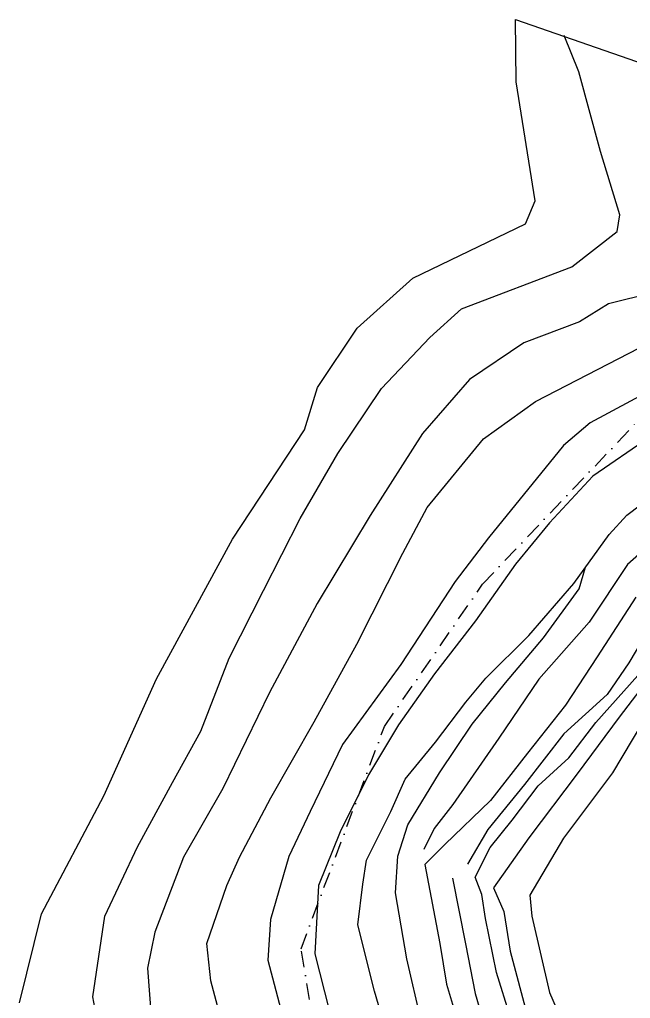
# Model space of a CAD drawing. Header units: metres. Extents: x 312279 to 315010, y 1911196 to 1914768.
# Drawn here: x 312479 to 312956, y 1914003 to 1914768 of the extents above; entities that cross this region are included whole.
import ezdxf

# ---------------------------------------------------------------- set-up
doc = ezdxf.new("R2010")
doc.units = ezdxf.units.M
doc.linetypes.add('DASHDOT', pattern=[25.4, 12.7, -6.35, 0, -6.35])
for name, color, linetype in [('LINE_WATER', 4, 'Continuous'), ('OTHERS', 1, 'Continuous'), ('POLY_WATER', 4, 'Continuous'), ('V_BOUND_STREAM_LINE', 7, 'DASHDOT')]:
    doc.layers.add(name, color=color, linetype=linetype)

msp = doc.modelspace()

# ---------------------------------------------------------------- linework, layer by layer
at = {"layer": 'LINE_WATER'}
for p, q in [((312915.79, 1914726.88), (312904.31, 1914755.42)), ((312932.56, 1914664.72), (312915.79, 1914726.88)), ((312947.76, 1914615.18), (312932.56, 1914664.72)), ((312945.72, 1914602.36), (312947.76, 1914615.18)), ((312910.1, 1914574.74), (312945.72, 1914602.36)), ((312824.14, 1914541.83), (312910.1, 1914574.74)), ((312992.1, 1914559.14), (312938.96, 1914545.91)), ((312938.96, 1914545.91), (312916.21, 1914531.72)), ((312799.27, 1914519.37), (312824.14, 1914541.83)), ((312916.21, 1914531.72), (312872.62, 1914515.23)), ((312761.48, 1914479.67), (312799.27, 1914519.37)), ((312872.62, 1914515.23), (312830.2, 1914486.66)), ((312881.94, 1914469.61), (312962.94, 1914511.32)), ((312830.2, 1914486.66), (312793.49, 1914444.43)), ((312727.39, 1914428.96), (312761.48, 1914479.67)), ((312977.46, 1914481.47), (312924.55, 1914452.95)), ((312841.32, 1914440.31), (312881.94, 1914469.61)), ((312924.55, 1914452.95), (312903.68, 1914435.16)), ((312793.49, 1914444.43), (312752.74, 1914380.37)), ((312797.28, 1914386.72), (312841.32, 1914440.31)), ((312970.72, 1914441.4), (312926.6, 1914411.3)), ((312903.68, 1914435.16), (312845.12, 1914363.13)), ((312698.04, 1914378.07), (312727.39, 1914428.96)), ((312953.22, 1914380.83), (313002.57, 1914418.51)), ((312926.6, 1914411.3), (312892.77, 1914374.63)), ((312778.19, 1914351.06), (312797.28, 1914386.72)), ((312669.37, 1914321.84), (312698.04, 1914378.07)), ((312752.74, 1914380.37), (312711.34, 1914311.64)), ((312939.39, 1914365.66), (312953.22, 1914380.83)), ((312892.77, 1914374.63), (312866.28, 1914342.37)), ((312845.12, 1914363.13), (312819.07, 1914328.92)), ((312911.75, 1914327.48), (312939.39, 1914365.66)), ((312973.84, 1914360.1), (312953.74, 1914342.19)), ((312742.2, 1914280.13), (312778.19, 1914351.06)), ((312866.28, 1914342.37), (312834.93, 1914298.31)), ((312915.84, 1914323.15), (312920.96, 1914340.2)), ((312953.74, 1914342.19), (312923.81, 1914297.3)), ((312819.07, 1914328.92), (312776.79, 1914264.13)), ((312876.71, 1914286.82), (312911.75, 1914327.48)), ((312888.14, 1914284.97), (312915.84, 1914323.15)), ((312642.63, 1914269.15), (312669.37, 1914321.84)), ((312960.13, 1914316.79), (312929.99, 1914270.04)), ((312711.34, 1914311.64), (312674.15, 1914242.32)), ((312834.93, 1914298.31), (312802.99, 1914256.89)), ((312923.81, 1914297.3), (312884.34, 1914252.69)), ((312972.58, 1914295.75), (312954.65, 1914265.48)), ((312843.01, 1914253.34), (312876.71, 1914286.82)), ((312858.48, 1914249.72), (312888.14, 1914284.97)), ((312709.07, 1914219.29), (312742.2, 1914280.13)), ((312620.51, 1914211.99), (312642.63, 1914269.15)), ((312929.99, 1914270.04), (312905.24, 1914232.32)), ((312776.79, 1914264.13), (312731.03, 1914201.73)), ((312954.65, 1914265.48), (312937.85, 1914240.72)), ((312980.99, 1914267.43), (312947.09, 1914223.11)), ((312802.99, 1914256.89), (312774.77, 1914216.88)), ((312929.08, 1914218.7), (312961.63, 1914255.64)), ((312827.39, 1914234.58), (312843.01, 1914253.34)), ((312832.5, 1914217.49), (312858.48, 1914249.72)), ((312884.34, 1914252.69), (312853.17, 1914206.56)), ((312674.15, 1914242.32), (312637.57, 1914167.19)), ((312937.85, 1914240.72), (312903.87, 1914209.87)), ((312803.64, 1914203.53), (312827.39, 1914234.58)), ((312905.24, 1914232.32), (312875.49, 1914195)), ((312675.19, 1914159.98), (312709.07, 1914219.29)), ((312774.77, 1914216.88), (312751.52, 1914178.08)), ((312806.91, 1914179.6), (312832.5, 1914217.49)), ((312907.98, 1914191.21), (312929.08, 1914218.7)), ((312947.09, 1914223.11), (312914.43, 1914178.62)), ((312598.42, 1914171.99), (312620.51, 1914211.99)), ((312903.87, 1914209.87), (312873.28, 1914170.4)), ((312731.03, 1914201.73), (312705.76, 1914149.31)), ((312780.19, 1914174.68), (312803.64, 1914203.53)), ((312853.17, 1914206.56), (312817.29, 1914154.71)), ((312875.49, 1914195), (312846.7, 1914157.85)), ((312883.91, 1914169.5), (312907.98, 1914191.21)), ((312751.52, 1914178.08), (312729.37, 1914133.37)), ((312782.11, 1914138.93), (312806.91, 1914179.6)), ((312914.43, 1914178.62), (312876.6, 1914128.85)), ((312571.07, 1914121.76), (312598.42, 1914171.99)), ((312768.77, 1914149.25), (312780.19, 1914174.68)), ((312873.28, 1914170.4), (312844.72, 1914135.24)), ((312637.57, 1914167.19), (312606.89, 1914113.62)), ((312863.51, 1914142.53), (312883.91, 1914169.5)), ((312650.78, 1914113.63), (312675.19, 1914159.98)), ((312817.29, 1914154.71), (312802.77, 1914136.01)), ((312846.7, 1914157.85), (312811.05, 1914123.56)), ((312705.76, 1914149.31), (312689.14, 1914114.25)), ((312749.83, 1914111.45), (312768.77, 1914149.25)), ((312846.43, 1914121.1), (312863.51, 1914142.53)), ((312729.37, 1914133.37), (312712.41, 1914091.44)), ((312774.38, 1914114.47), (312782.11, 1914138.93)), ((312802.77, 1914136.01), (312794.6, 1914119.61)), ((312844.72, 1914135.24), (312828.68, 1914108.25)), ((312876.6, 1914128.85), (312849.1, 1914089.63)), ((312545.53, 1914067.47), (312571.07, 1914121.76)), ((312811.05, 1914123.56), (312795.42, 1914107.92)), ((312834.79, 1914097.96), (312846.43, 1914121.1)), ((312606.89, 1914113.62), (312584.57, 1914055.07)), ((312640.74, 1914091.46), (312650.78, 1914113.63)), ((312689.14, 1914114.25), (312674.81, 1914065.05)), ((312747, 1914092.49), (312749.83, 1914111.45)), ((312772.57, 1914085.93), (312774.38, 1914114.47)), ((312795.42, 1914107.92), (312807.1, 1914046.13)), ((312817.02, 1914097.31), (312827.17, 1914045.89)), ((312840, 1914084.44), (312834.79, 1914097.96)), ((312625.07, 1914046.27), (312640.74, 1914091.46)), ((312712.41, 1914091.44), (312709.56, 1914038.25)), ((312743.03, 1914060.89), (312747, 1914092.49)), ((312781.42, 1914034.33), (312772.57, 1914085.93)), ((312849.1, 1914089.63), (312857.11, 1914071.29)), ((312842.91, 1914065.87), (312840, 1914084.44)), ((312857.11, 1914071.29), (312862.05, 1914040.13)), ((312536.18, 1914004.47), (312545.53, 1914067.47)), ((312674.81, 1914065.05), (312672.94, 1914033.15)), ((312851.33, 1914023.48), (312842.91, 1914065.87)), ((312584.57, 1914055.07), (312578.95, 1914027.03)), ((312756.05, 1914008.98), (312743.03, 1914060.89)), ((312628.34, 1914016.98), (312625.07, 1914046.27)), ((312807.1, 1914046.13), (312812.3, 1914014.61)), ((312827.17, 1914045.89), (312834.66, 1914007.07)), ((312862.05, 1914040.13), (312875.79, 1913988.46)), ((312672.94, 1914033.15), (312689.51, 1913969.6)), ((312709.56, 1914038.25), (312720.83, 1913994.27)), ((312793.79, 1913980.45), (312781.42, 1914034.33)), ((312578.95, 1914027.03), (312582.94, 1913972.4)), ((312650.42, 1913935.02), (312628.34, 1914016.98)), ((312862.15, 1913989.28), (312851.33, 1914023.48)), ((312812.3, 1914014.61), (312827.73, 1913963.66)), ((312539.36, 1913988.06), (312536.18, 1914004.47)), ((312772.64, 1913952.74), (312756.05, 1914008.98)), ((312834.66, 1914007.07), (312850.43, 1913953.97))]:
    msp.add_line(p, q, dxfattribs=at)
at = {"layer": 'OTHERS'}
msp.add_line((312866.3, 1914767.77), (313221, 1914645.02), dxfattribs=at)
at = {"layer": 'POLY_WATER'}
for p, q in [((312866.81, 1914719.22), (312866.3, 1914767.77)), ((312881.67, 1914626.33), (312866.81, 1914719.22)), ((312874.13, 1914608.29), (312881.67, 1914626.33)), ((312786.06, 1914565.75), (312874.13, 1914608.29)), ((312742.64, 1914526.91), (312786.06, 1914565.75)), ((312711.68, 1914480.44), (312742.64, 1914526.91)), ((312701.45, 1914447.5), (312711.68, 1914480.44)), ((312645.28, 1914361.98), (312701.45, 1914447.5)), ((312585.78, 1914252.83), (312645.28, 1914361.98)), ((312544.69, 1914161.65), (312585.78, 1914252.83)), ((312982.24, 1914247.42), (312942.03, 1914179.54)), ((312942.03, 1914179.54), (312903.79, 1914128.47)), ((312496.11, 1914069.47), (312544.69, 1914161.65)), ((312903.79, 1914128.47), (312877.4, 1914083.88)), ((312877.4, 1914083.88), (312878.89, 1914067.57)), ((312478.96, 1913999.9), (312496.11, 1914069.47)), ((312878.89, 1914067.57), (312892.78, 1914007.97)), ((312892.78, 1914007.97), (312908.24, 1913972.2))]:
    msp.add_line(p, q, dxfattribs=at)
at = {"layer": 'V_BOUND_STREAM_LINE'}
for p, q in [((312840.44, 1914326.76), (312959.67, 1914452.09)), ((312763.85, 1914215.72), (312840.44, 1914326.76)), ((312698.76, 1914042.15), (312763.85, 1914215.72)), ((312709.56, 1913977.4), (312698.76, 1914042.15))]:
    msp.add_line(p, q, dxfattribs=at)

doc.saveas('drawing.dxf')
